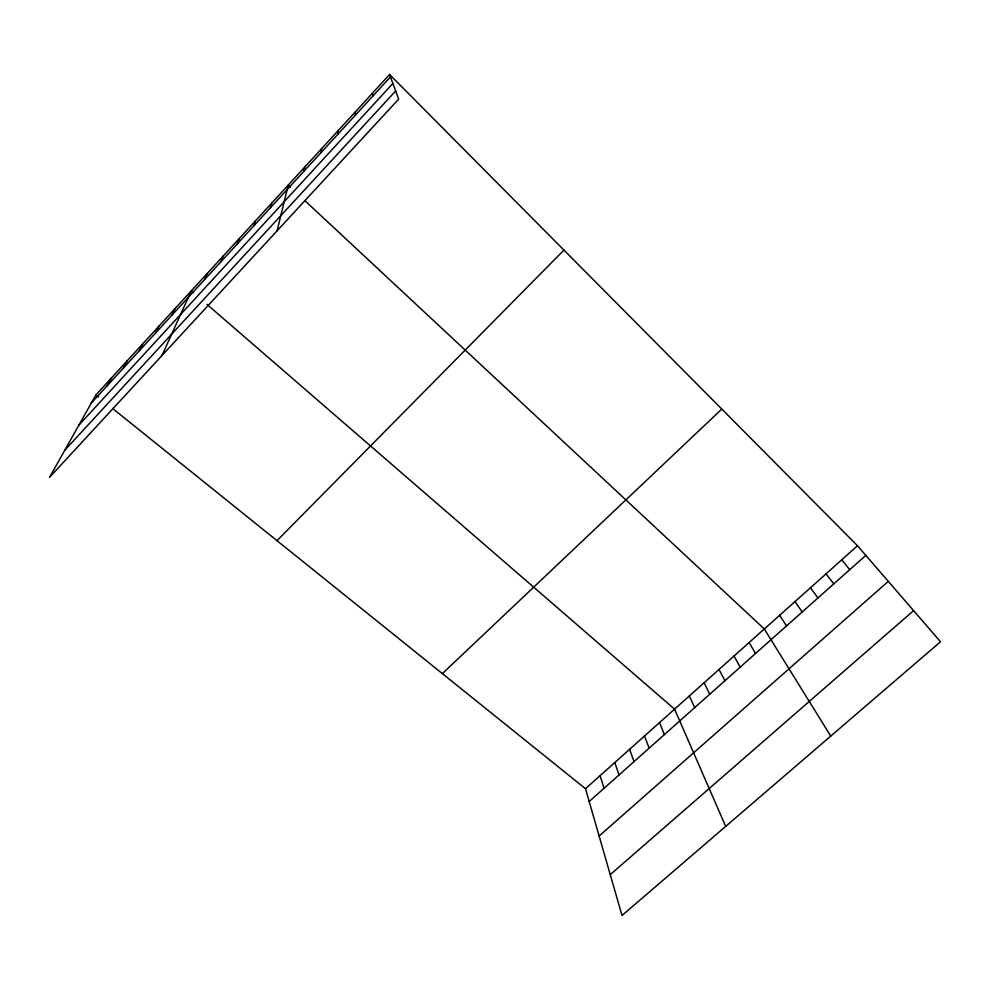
<?xml version="1.0" encoding="UTF-8"?>
<svg xmlns="http://www.w3.org/2000/svg" width="990" height="990" viewBox="0 0 990 990"><rect width="100%" height="100%" fill="white"/><g stroke="black" fill="none" stroke-linecap="round" stroke-linejoin="round"><path stroke-width="1.49" d="M338.209 133.885L338.332 130.433M321.057 152.584L321.502 148.797M304.029 171.146L304.796 167.013M277.126 230.781L288.226 185.105L290.429 187.16M270.369 207.838L271.767 203.049M253.737 225.98L255.432 220.869M237.229 243.973L239.233 238.553M220.844 261.843L223.146 256.113M204.583 279.576L207.17 273.537M161.976 355.534L191.317 290.825L193.545 292.755M171.938 315.167L175.106 308.521M155.566 333.011L159.019 326.069M139.318 350.732L143.043 343.493M123.181 368.317L127.203 360.793M107.18 385.778L111.462 377.957M95.857 394.985L49.5 477.39L398.661 99.111L389.59 74.498L95.857 394.985L98.245 396.916M91.29 403.091L390.481 76.886M78.878 425.168L392.882 83.432M64.734 450.302L395.654 90.956M277.014 540.664L563.941 250.086M442.369 673.608L721.797 409.08M585.498 788.708L857.501 545.75L940.5 641.768L622.017 915.502L585.498 788.708L112.6 408.462M589.186 801.504L865.817 555.365M599.123 836.018L888.302 581.378M610.248 874.64L913.597 610.644M206.935 304.351L674.574 709.137L725.695 826.39M304.759 200.524L764.317 628.984L830.759 736.09M389.59 74.498L857.501 545.75M841.723 559.845L849.754 569.658M826.044 573.841L833.803 583.853M810.463 587.763L817.95 597.96M794.982 601.586L802.197 611.981M779.6 615.322L786.543 625.903M749.121 642.547L755.543 653.487M734.023 656.036L740.186 667.149M719.025 669.438L724.928 680.736M704.113 682.754L709.756 694.225M689.3 695.982L694.695 707.627M659.488 722.613L664.389 734.592M644.502 735.991L649.155 748.155M629.615 749.294L634.021 761.619M614.815 762.51L618.985 774.997M600.113 775.653L604.036 788.3M372.376 93.283L372.921 96.03M355.286 111.932L355.497 115.026"/></g></svg>
